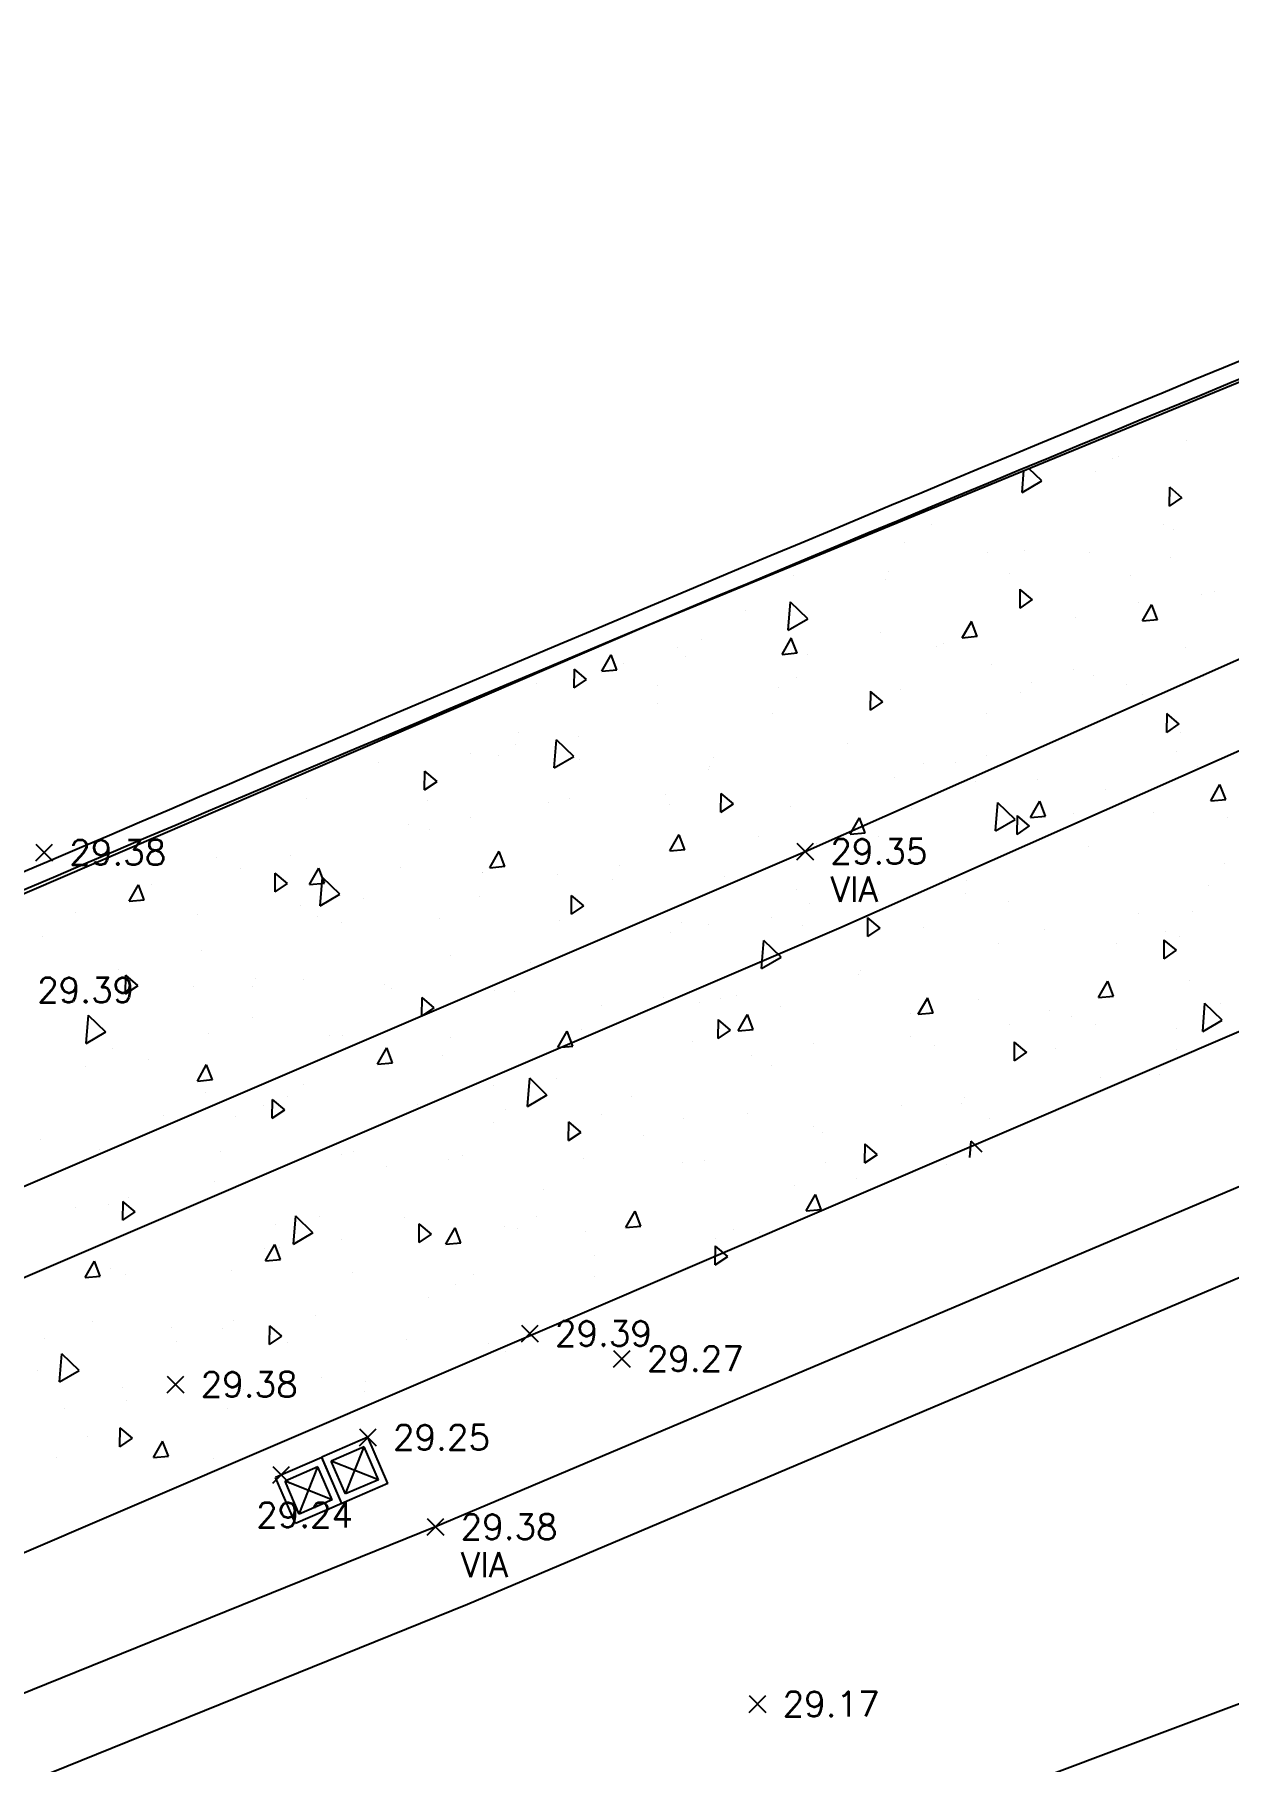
# Model space of a CAD drawing. Extents: x 472821 to 473123, y 4383028 to 4383224.
# Drawn here: x 472973.41 to 472987.65, y 4383174.22 to 4383194.82 of the extents above; entities that cross this region are included whole.
import ezdxf

# ---------------------------------------------------------------- set-up
doc = ezdxf.new("R2010")
doc.units = 0
doc.header["$MEASUREMENT"] = 0
doc.header["$PDMODE"] = 3
doc.header["$PDSIZE"] = 0.1
doc.layers.get('0').update_dxf_attribs({"linetype": 'CONTINUOUS'})
for name, color, linetype in [('CODIGOS-VIA', 4, 'CONTINUOUS'), ('muros', 5, 'CONTINUOUS'), ('PUNTOS-TEXTO', 7, 'CONTINUOUS'), ('RAILES-2', 4, 'CONTINUOUS'), ('SOLERACEMENTO', 253, 'CONTINUOUS'), ('Z', 1, 'CONTINUOUS'), ('Z-VIA', 6, 'CONTINUOUS')]:
    doc.layers.add(name, color=color, linetype=linetype)
doc.styles.get("Standard").update_dxf_attribs({"font": 'simplex.shx'})

# ---------------------------------------------------------------- blocks, each defined once
blk = doc.blocks.new('arq60x60')
for p, q in [((-0.3, -0.3), (-0.3, 0.3)), ((0.3, 0.3), (-0.3, 0.3)), ((-0.214, -0.214), (-0.214, 0.214)), ((0.214, 0.214), (-0.214, 0.214)), ((0.214, -0.214), (-0.214, 0.214)), ((-0.214, -0.214), (0.214, 0.214)), ((0.214, -0.214), (0.214, 0.214)), ((0.3, -0.3), (0.3, 0.3)), ((0.3, -0.3), (-0.3, -0.3)), ((0.214, -0.214), (-0.214, -0.214))]:
    blk.add_line(p, q)

msp = doc.modelspace()

# ---------------------------------------------------------------- linework, layer by layer
at = {"layer": 'muros'}
for radius in [1109.342, 1109.142]:
    msp.add_arc((473410.124, 4382165.124, 29.997), radius, 111.945674, 114.521694, dxfattribs=at)
at = {"layer": 'PUNTOS-TEXTO'}
for p in [(472973.521, 4383185.066), (472982.603, 4383185.078), (472979.317, 4383179.327), (472980.413, 4383179.026), (472975.089, 4383178.72), (472977.384, 4383178.088), (472976.349, 4383177.64), (472978.191, 4383177.02), (472982.033, 4383174.907)]:
    msp.add_point(p, dxfattribs=at)
at = {"layer": 'RAILES-2'}
for points in [[(473090.64, 4383219.858), (473066.285, 4383211.548), (473053.227, 4383207.019), (473040.079, 4383202.477), (473026.14, 4383197.432), (473014.131, 4383192.416), (473012.199, 4383191.613), (472992.455, 4383183.028), (472989.706, 4383181.893), (472978.191, 4383177.02), (472966.24, 4383172.189), (472949.545, 4383166.148, -0.018996), (472938.047, 4383162.475, -2.668454)], [(473090.963, 4383218.912), (473066.61, 4383210.602), (473053.554, 4383206.074), (473040.412, 4383201.534), (473026.503, 4383196.5), (473014.516, 4383191.493), (473012.59, 4383190.693), (472992.845, 4383182.107), (472990.092, 4383180.97), (472978.573, 4383176.096), (472966.598, 4383171.255), (472949.885, 4383165.208, -0.018996), (472938.315, 4383161.512, -0.018996)], [(473093.265, 4383211.308), (473055.982, 4383199.223), (473027.455, 4383189.671), (473018.125, 4383185.974), (473011.927, 4383183.623), (472989.268, 4383175.466), (472973.698, 4383169.624, -0.047758), (472964.248, 4383167.075, -0.565373)], [(473094.452, 4383207.016), (473057.551, 4383194.907), (473054.502, 4383193.953), (473032.646, 4383186.853), (473028.807, 4383185.616), (473019.786, 4383182.674), (473003.642, 4383177.381, -0.009955), (472973.657, 4383168.207, -17.439234)], [(473094.764, 4383206.066), (473057.856, 4383193.955), (473054.806, 4383193), (473032.954, 4383185.902), (473029.115, 4383184.665), (473020.097, 4383181.724), (473003.954, 4383176.431, -0.009955), (472973.93, 4383167.245, -0.009955)]]:
    msp.add_lwpolyline(points, format="xyb", dxfattribs=at)
at = {"layer": 'RAILES-2', "elevation": 30.27}
for points in [[(472876.551, 4383133.662), (472909.717, 4383152.148), (472927.424, 4383161.802, -0.022643), (472942.2, 4383168.044), (472951.13, 4383171.635), (472960.214, 4383175.476), (472963.415, 4383176.857), (472982.603, 4383185.078), (473012.064, 4383198.144), (473023.716, 4383202.794), (473029.204, 4383204.613), (473043.078, 4383209.143), (473051.792, 4383212.043)], [(472877.038, 4383132.788), (472910.2, 4383151.272), (472927.879, 4383160.911, -0.022624), (472942.56, 4383167.111), (472951.511, 4383170.711), (472960.607, 4383174.556), (472963.81, 4383175.938), (472983.003, 4383184.161), (473012.452, 4383197.222), (473024.059, 4383201.854), (473029.517, 4383203.663), (473043.391, 4383208.193), (473052.108, 4383211.094)]]:
    msp.add_lwpolyline(points, format="xyb", dxfattribs=at)
at = {"layer": 'SOLERACEMENTO'}
for p, q in [((472995.607, 4383193.895, 29.997), (472980.737, 4383187.778, 29.997)), ((472987.157, 4383189.984, -20.163), (472987.157, 4383189.984, -20.163)), ((472986.275, 4383189.77, -20.163), (472986.275, 4383189.77, -20.163)), ((472986.345, 4383189.786, -20.163), (472986.345, 4383189.786, -20.163)), ((472985.193, 4383189.361, -20.163), (472985.213, 4383189.62, -20.163)), ((472985.193, 4383189.361, -20.163), (472985.425, 4383189.498, -20.163)), ((472985.425, 4383189.497, -20.163), (472985.273, 4383189.644, -20.163)), ((472986.063, 4383189.609, -20.163), (472986.063, 4383189.609, -20.163)), ((472986.95, 4383189.197, -20.163), (472986.953, 4383189.422, -20.163)), ((472986.95, 4383189.197, -20.163), (472987.099, 4383189.298, -20.163)), ((472987.098, 4383189.297, -20.163), (472986.952, 4383189.421, -20.163)), ((472984.114, 4383188.974, -20.163), (472984.114, 4383188.974, -20.163)), ((472986.879, 4383188.974, -20.163), (472986.879, 4383188.974, -20.163)), ((472987.003, 4383188.923, -20.163), (472987.003, 4383188.923, -20.163)), ((472983.791, 4383188.766, -20.163), (472983.791, 4383188.766, -20.163)), ((472984.78, 4383188.647, -20.163), (472984.78, 4383188.647, -20.163)), ((472985.224, 4383188.662, -20.163), (472985.224, 4383188.662, -20.163)), ((472985.993, 4383188.643, -20.163), (472985.993, 4383188.643, -20.163)), ((472986.966, 4383188.589, -20.163), (472986.966, 4383188.589, -20.163)), ((472982.457, 4383188.37, -20.163), (472982.457, 4383188.37, -20.163)), ((472983.561, 4383188.319, -20.163), (472983.561, 4383188.319, -20.163)), ((472983.595, 4383188.421, -20.163), (472983.595, 4383188.421, -20.163)), ((472985.037, 4383188.393, -20.163), (472985.037, 4383188.393, -20.163)), ((472986.484, 4383188.371, -20.163), (472986.484, 4383188.371, -20.163)), ((472982.401, 4383187.717, -20.163), (472982.427, 4383188.054, -20.163)), ((472982.633, 4383187.853, -20.163), (472982.427, 4383188.053, -20.163)), ((472985.166, 4383187.98, -20.163), (472985.168, 4383188.205, -20.163)), ((472985.166, 4383187.98, -20.163), (472985.314, 4383188.081, -20.163)), ((472985.314, 4383188.08, -20.163), (472985.168, 4383188.204, -20.163)), ((472986.581, 4383188.053, -20.163), (472986.581, 4383188.053, -20.163)), ((472986.628, 4383187.827, -20.163), (472986.739, 4383188.022, -20.163)), ((472986.807, 4383187.842, -20.163), (472986.739, 4383188.021, -20.163)), ((472987.326, 4383188.141, -20.163), (472987.326, 4383188.141, -20.163)), ((472987.483, 4383188.178, -20.163), (472987.483, 4383188.178, -20.163)), ((472981.894, 4383187.954, -20.163), (472981.894, 4383187.954, -20.163)), ((472982.401, 4383187.717, -20.163), (472982.633, 4383187.854, -20.163)), ((472984.477, 4383187.627, -20.163), (472984.589, 4383187.823, -20.163)), ((472984.656, 4383187.643, -20.163), (472984.588, 4383187.822, -20.163)), ((472985.828, 4383187.866, -20.163), (472985.828, 4383187.866, -20.163)), ((472986.628, 4383187.827, -20.163), (472986.807, 4383187.844, -20.163)), ((472980.737, 4383187.778, 29.997), (472963.804, 4383180.502, 29.997)), ((472981.364, 4383187.609, -20.163), (472981.364, 4383187.609, -20.163)), ((472982.326, 4383187.428, -20.163), (472982.438, 4383187.624, -20.163)), ((472982.505, 4383187.444, -20.163), (472982.437, 4383187.622, -20.163)), ((472983.498, 4383187.685, -20.163), (472983.498, 4383187.685, -20.163)), ((472984.477, 4383187.627, -20.163), (472984.656, 4383187.644, -20.163)), ((472952.555, 4383167.832, 29.997), (472998.65, 4383187.59)), ((472980.176, 4383187.229, -20.163), (472980.287, 4383187.424, -20.163)), ((472980.354, 4383187.244, -20.163), (472980.287, 4383187.423, -20.163)), ((472981.076, 4383187.513, -20.163), (472981.076, 4383187.513, -20.163)), ((472981.175, 4383187.408, -20.163), (472981.175, 4383187.408, -20.163)), ((472982.326, 4383187.428, -20.163), (472982.506, 4383187.445, -20.163)), ((472982.628, 4383187.426, -20.163), (472982.628, 4383187.426, -20.163)), ((472984.165, 4383187.523, -20.163), (472984.165, 4383187.523, -20.163)), ((472984.253, 4383187.558, -20.163), (472984.253, 4383187.558, -20.163)), ((472987.141, 4383187.508, -20.163), (472987.141, 4383187.508, -20.163)), ((472979.845, 4383187.028, -20.163), (472979.848, 4383187.253, -20.163)), ((472979.994, 4383187.128, -20.163), (472979.848, 4383187.252, -20.163)), ((472980.176, 4383187.229, -20.163), (472980.355, 4383187.245, -20.163)), ((472980.43, 4383187.319, -20.163), (472980.43, 4383187.319, -20.163)), ((472984.829, 4383187.303, -20.163), (472984.829, 4383187.303, -20.163)), ((472985.803, 4383187.248, -20.163), (472985.803, 4383187.248, -20.163)), ((472979.399, 4383187.079, -20.163), (472979.399, 4383187.079, -20.163)), ((472979.845, 4383187.028, -20.163), (472979.994, 4383187.13, -20.163)), ((472980.845, 4383187.056, -20.163), (472980.845, 4383187.056, -20.163)), ((472982.287, 4383187.028, -20.163), (472982.287, 4383187.028, -20.163)), ((472982.498, 4383187.158, -20.163), (472982.498, 4383187.158, -20.163)), ((472983.381, 4383186.763, -20.163), (472983.384, 4383186.988, -20.163)), ((472983.529, 4383186.863, -20.163), (472983.383, 4383186.986, -20.163)), ((472983.734, 4383187.006, -20.163), (472983.734, 4383187.006, -20.163)), ((472985.299, 4383187.091, -20.163), (472985.299, 4383187.091, -20.163)), ((472986.044, 4383187.179, -20.163), (472986.044, 4383187.179, -20.163)), ((472986.432, 4383187.07, -20.163), (472986.432, 4383187.07, -20.163)), ((472987.354, 4383187.161, -20.163), (472987.354, 4383187.161, -20.163)), ((472980.843, 4383186.845, -20.163), (472980.843, 4383186.845, -20.163)), ((472983.381, 4383186.763, -20.163), (472983.53, 4383186.864, -20.163)), ((472985.176, 4383186.978, -20.163), (472985.176, 4383186.978, -20.163)), ((472986.623, 4383186.955, -20.163), (472986.623, 4383186.955, -20.163)), ((472982.216, 4383186.723, -20.163), (472982.216, 4383186.723, -20.163)), ((472984.77, 4383186.727, -20.163), (472984.77, 4383186.727, -20.163)), ((472986.917, 4383186.497, -20.163), (472986.92, 4383186.722, -20.163)), ((472986.917, 4383186.497, -20.163), (472987.066, 4383186.598, -20.163)), ((472987.065, 4383186.597, -20.163), (472986.919, 4383186.721, -20.163)), ((472979.18, 4383186.502, -20.163), (472979.18, 4383186.502, -20.163)), ((472979.608, 4383186.074, -20.163), (472979.635, 4383186.41, -20.163)), ((472979.84, 4383186.21, -20.163), (472979.634, 4383186.409, -20.163)), ((472979.892, 4383186.446, -20.163), (472979.892, 4383186.446, -20.163)), ((472987.085, 4383186.494, -20.163), (472987.085, 4383186.494, -20.163)), ((472978.614, 4383186.244, -20.163), (472978.614, 4383186.244, -20.163)), ((472978.939, 4383186.227, -20.163), (472978.939, 4383186.227, -20.163)), ((472979.148, 4383186.357, -20.163), (472979.148, 4383186.357, -20.163)), ((472979.608, 4383186.074, -20.163), (472979.841, 4383186.211, -20.163)), ((472979.912, 4383186.172, -20.163), (472979.912, 4383186.172, -20.163)), ((472981.503, 4383186.193, -20.163), (472981.503, 4383186.193, -20.163)), ((472983.102, 4383186.362, -20.163), (472983.102, 4383186.362, -20.163)), ((472984.762, 4383186.218, -20.163), (472984.762, 4383186.218, -20.163)), ((472987.037, 4383186.274, -20.163), (472987.037, 4383186.274, -20.163)), ((472977.512, 4383186.137, -20.163), (472977.512, 4383186.137, -20.163)), ((472978.061, 4383185.811, -20.163), (472978.064, 4383186.036, -20.163)), ((472978.209, 4383185.911, -20.163), (472978.063, 4383186.035, -20.163)), ((472981.447, 4383186.049, -20.163), (472981.447, 4383186.049, -20.163)), ((472981.464, 4383186.086, -20.163), (472981.464, 4383186.086, -20.163)), ((472983.665, 4383185.962, -20.163), (472983.665, 4383185.962, -20.163)), ((472984.017, 4383186.129, -20.163), (472984.017, 4383186.129, -20.163)), ((472984.391, 4383186.143, -20.163), (472984.391, 4383186.143, -20.163)), ((472987.28, 4383186.092, -20.163), (472987.28, 4383186.092, -20.163)), ((472978.061, 4383185.811, -20.163), (472978.21, 4383185.912, -20.163)), ((472980.934, 4383185.761, -20.163), (472980.934, 4383185.761, -20.163)), ((472981.597, 4383185.545, -20.163), (472981.599, 4383185.77, -20.163)), ((472981.745, 4383185.646, -20.163), (472981.599, 4383185.769, -20.163)), ((472984.639, 4383185.908, -20.163), (472984.639, 4383185.908, -20.163)), ((472985.374, 4383185.931, -20.163), (472985.374, 4383185.931, -20.163)), ((472986.191, 4383185.821, -20.163), (472986.191, 4383185.821, -20.163)), ((472987.441, 4383185.681, -20.163), (472987.552, 4383185.877, -20.163)), ((472987.62, 4383185.697, -20.163), (472987.552, 4383185.875, -20.163)), ((472976.649, 4383185.714, -20.163), (472976.649, 4383185.714, -20.163)), ((472978.095, 4383185.691, -20.163), (472978.095, 4383185.691, -20.163)), ((472979.537, 4383185.663, -20.163), (472979.537, 4383185.663, -20.163)), ((472979.784, 4383185.706, -20.163), (472979.784, 4383185.706, -20.163)), ((472980.984, 4383185.641, -20.163), (472980.984, 4383185.641, -20.163)), ((472981.597, 4383185.545, -20.163), (472981.745, 4383185.647, -20.163)), ((472982.426, 4383185.613, -20.163), (472982.426, 4383185.613, -20.163)), ((472983.706, 4383185.566, -20.163), (472983.706, 4383185.566, -20.163)), ((472983.873, 4383185.59, -20.163), (472983.873, 4383185.59, -20.163)), ((472984.874, 4383185.323, -20.163), (472984.9, 4383185.66, -20.163)), ((472985.106, 4383185.459, -20.163), (472984.9, 4383185.659, -20.163)), ((472985.29, 4383185.482, -20.163), (472985.401, 4383185.677, -20.163)), ((472985.314, 4383185.562, -20.163), (472985.314, 4383185.562, -20.163)), ((472985.469, 4383185.497, -20.163), (472985.401, 4383185.676, -20.163)), ((472986.761, 4383185.54, -20.163), (472986.761, 4383185.54, -20.163)), ((472987.441, 4383185.681, -20.163), (472987.62, 4383185.698, -20.163)), ((472977.865, 4383185.396, -20.163), (472977.865, 4383185.396, -20.163)), ((472978.117, 4383185.341, -20.163), (472978.117, 4383185.341, -20.163)), ((472978.61, 4383185.484, -20.163), (472978.61, 4383185.484, -20.163)), ((472983.139, 4383185.282, -20.163), (472983.251, 4383185.478, -20.163)), ((472983.318, 4383185.298, -20.163), (472983.25, 4383185.477, -20.163)), ((472984.874, 4383185.323, -20.163), (472985.106, 4383185.46, -20.163)), ((472985.132, 4383185.28, -20.163), (472985.135, 4383185.505, -20.163)), ((472985.132, 4383185.28, -20.163), (472985.281, 4383185.381, -20.163)), ((472985.281, 4383185.38, -20.163), (472985.135, 4383185.504, -20.163)), ((472985.29, 4383185.482, -20.163), (472985.469, 4383185.498, -20.163)), ((472985.803, 4383185.533, -20.163), (472985.803, 4383185.533, -20.163)), ((472987.641, 4383185.478, -20.163), (472987.641, 4383185.478, -20.163)), ((472980.988, 4383185.083, -20.163), (472981.1, 4383185.278, -20.163)), ((472981.167, 4383185.098, -20.163), (472981.1, 4383185.277, -20.163)), ((472982.051, 4383185.253, -20.163), (472982.051, 4383185.253, -20.163)), ((472982.735, 4383185.167, -20.163), (472982.735, 4383185.167, -20.163)), ((472983.139, 4383185.282, -20.163), (472983.318, 4383185.299, -20.163)), ((472983.479, 4383185.256, -20.163), (472983.479, 4383185.256, -20.163)), ((472985.978, 4383185.135, -20.163), (472985.978, 4383185.135, -20.163)), ((472974.782, 4383185.028, -20.163), (472974.782, 4383185.028, -20.163)), ((472975.574, 4383185.01, -20.163), (472975.574, 4383185.01, -20.163)), ((472976.461, 4383185.029, -20.163), (472976.461, 4383185.029, -20.163)), ((472978.838, 4383184.883, -20.163), (472978.949, 4383185.079, -20.163)), ((472979.017, 4383184.899, -20.163), (472978.949, 4383185.078, -20.163)), ((472980.988, 4383185.083, -20.163), (472981.168, 4383185.099, -20.163)), ((472987.604, 4383184.938, -20.163), (472987.604, 4383184.938, -20.163)), ((472975.864, 4383184.879, -20.163), (472975.864, 4383184.879, -20.163)), ((472976.276, 4383184.594, -20.163), (472976.279, 4383184.819, -20.163)), ((472976.425, 4383184.694, -20.163), (472976.279, 4383184.818, -20.163)), ((472976.687, 4383184.684, -20.163), (472976.798, 4383184.879, -20.163)), ((472976.866, 4383184.7, -20.163), (472976.798, 4383184.878, -20.163)), ((472976.816, 4383184.43, -20.163), (472976.843, 4383184.767, -20.163)), ((472977.048, 4383184.566, -20.163), (472976.842, 4383184.766, -20.163)), ((472977.775, 4383184.886, -20.163), (472977.775, 4383184.886, -20.163)), ((472978.749, 4383184.832, -20.163), (472978.749, 4383184.832, -20.163)), ((472978.753, 4383184.828, -20.163), (472978.753, 4383184.828, -20.163)), ((472978.838, 4383184.883, -20.163), (472979.017, 4383184.9, -20.163)), ((472979.652, 4383184.799, -20.163), (472979.652, 4383184.799, -20.163)), ((472980.3, 4383184.745, -20.163), (472980.3, 4383184.745, -20.163)), ((472980.389, 4383184.91, -20.163), (472980.389, 4383184.91, -20.163)), ((472981.641, 4383184.778, -20.163), (472981.641, 4383184.778, -20.163)), ((472984.311, 4383184.77, -20.163), (472984.311, 4383184.77, -20.163)), ((472984.53, 4383184.727, -20.163), (472984.53, 4383184.727, -20.163)), ((472974.536, 4383184.485, -20.163), (472974.648, 4383184.68, -20.163)), ((472974.715, 4383184.5, -20.163), (472974.647, 4383184.679, -20.163)), ((472974.799, 4383184.686, -20.163), (472974.799, 4383184.686, -20.163)), ((472976.276, 4383184.594, -20.163), (472976.425, 4383184.695, -20.163)), ((472976.687, 4383184.684, -20.163), (472976.866, 4383184.701, -20.163)), ((472976.816, 4383184.43, -20.163), (472977.049, 4383184.567, -20.163)), ((472977.328, 4383184.522, -20.163), (472977.328, 4383184.522, -20.163)), ((472978.721, 4383184.545, -20.163), (472978.721, 4383184.545, -20.163)), ((472979.812, 4383184.328, -20.163), (472979.815, 4383184.553, -20.163)), ((472979.961, 4383184.429, -20.163), (472979.815, 4383184.552, -20.163)), ((472982.502, 4383184.622, -20.163), (472982.502, 4383184.622, -20.163)), ((472983.475, 4383184.567, -20.163), (472983.475, 4383184.567, -20.163)), ((472984.521, 4383184.571, -20.163), (472984.521, 4383184.571, -20.163)), ((472987.419, 4383184.677, -20.163), (472987.419, 4383184.677, -20.163)), ((472973.899, 4383184.349, -20.163), (472973.899, 4383184.349, -20.163)), ((472974.536, 4383184.485, -20.163), (472974.715, 4383184.501, -20.163)), ((472975.345, 4383184.326, -20.163), (472975.345, 4383184.326, -20.163)), ((472976.583, 4383184.434, -20.163), (472976.583, 4383184.434, -20.163)), ((472979.812, 4383184.328, -20.163), (472979.961, 4383184.43, -20.163)), ((472982.655, 4383184.457, -20.163), (472982.655, 4383184.457, -20.163)), ((472985.027, 4383184.481, -20.163), (472985.027, 4383184.481, -20.163)), ((472986.583, 4383184.339, -20.163), (472986.583, 4383184.339, -20.163)), ((472987.228, 4383184.357, -20.163), (472987.228, 4383184.357, -20.163)), ((472976.787, 4383184.298, -20.163), (472976.787, 4383184.298, -20.163)), ((472977.066, 4383184.233, -20.163), (472977.066, 4383184.233, -20.163)), ((472978.234, 4383184.276, -20.163), (472978.234, 4383184.276, -20.163)), ((472979.676, 4383184.248, -20.163), (472979.676, 4383184.248, -20.163)), ((472980.993, 4383184.114, -20.163), (472980.993, 4383184.114, -20.163)), ((472981.123, 4383184.225, -20.163), (472981.123, 4383184.225, -20.163)), ((472981.453, 4383184.205, -20.163), (472981.453, 4383184.205, -20.163)), ((472982.197, 4383184.294, -20.163), (472982.197, 4383184.294, -20.163)), ((472982.565, 4383184.197, -20.163), (472982.565, 4383184.197, -20.163)), ((472983.348, 4383184.063, -20.163), (472983.351, 4383184.288, -20.163)), ((472983.348, 4383184.063, -20.163), (472983.497, 4383184.164, -20.163)), ((472983.496, 4383184.163, -20.163), (472983.35, 4383184.287, -20.163)), ((472984.011, 4383184.175, -20.163), (472984.011, 4383184.175, -20.163)), ((472985.453, 4383184.147, -20.163), (472985.453, 4383184.147, -20.163)), ((472986.9, 4383184.124, -20.163), (472986.9, 4383184.124, -20.163)), ((472973.5, 4383184.066, -20.163), (472973.5, 4383184.066, -20.163)), ((472982.081, 4383183.68, -20.163), (472982.108, 4383184.016, -20.163)), ((472982.314, 4383183.816, -20.163), (472982.107, 4383184.015, -20.163)), ((472984.915, 4383183.974, -20.163), (472984.915, 4383183.974, -20.163)), ((472986.322, 4383183.976, -20.163), (472986.322, 4383183.976, -20.163)), ((472986.884, 4383183.797, -20.163), (472986.886, 4383184.022, -20.163)), ((472986.884, 4383183.797, -20.163), (472987.032, 4383183.899, -20.163)), ((472987.032, 4383183.898, -20.163), (472986.886, 4383184.021, -20.163)), ((472987.067, 4383184.065, -20.163), (472987.067, 4383184.065, -20.163)), ((472975.403, 4383183.89, -20.163), (472975.403, 4383183.89, -20.163)), ((472978.369, 4383183.837, -20.163), (472978.369, 4383183.837, -20.163)), ((472979.325, 4383183.749, -20.163), (472979.325, 4383183.749, -20.163)), ((472982.081, 4383183.68, -20.163), (472982.314, 4383183.817, -20.163)), ((472973.736, 4383183.525, -20.163), (472973.736, 4383183.525, -20.163)), ((472974.41, 4383183.669, -20.163), (472974.41, 4383183.669, -20.163)), ((472974.492, 4383183.377, -20.163), (472974.495, 4383183.602, -20.163)), ((472974.64, 4383183.477, -20.163), (472974.494, 4383183.601, -20.163)), ((472976.046, 4383183.561, -20.163), (472976.046, 4383183.561, -20.163)), ((472976.611, 4383183.546, -20.163), (472976.611, 4383183.546, -20.163)), ((472977.585, 4383183.491, -20.163), (472977.585, 4383183.491, -20.163)), ((472983.239, 4383183.609, -20.163), (472983.239, 4383183.609, -20.163)), ((472983.26, 4383183.661, -20.163), (472983.26, 4383183.661, -20.163)), ((472986.103, 4383183.336, -20.163), (472986.214, 4383183.531, -20.163)), ((472986.282, 4383183.351, -20.163), (472986.214, 4383183.53, -20.163)), ((472987.187, 4383183.543, -20.163), (472987.187, 4383183.543, -20.163)), ((472974.492, 4383183.377, -20.163), (472974.641, 4383183.478, -20.163)), ((472975.301, 4383183.472, -20.163), (472975.301, 4383183.472, -20.163)), ((472976.003, 4383183.463, -20.163), (472976.003, 4383183.463, -20.163)), ((472977.67, 4383183.437, -20.163), (472977.67, 4383183.437, -20.163)), ((472978.028, 4383183.111, -20.163), (472978.031, 4383183.336, -20.163)), ((472978.176, 4383183.212, -20.163), (472978.03, 4383183.335, -20.163)), ((472978.891, 4383183.413, -20.163), (472978.891, 4383183.413, -20.163)), ((472979.136, 4383183.405, -20.163), (472979.136, 4383183.405, -20.163)), ((472980.915, 4383183.332, -20.163), (472980.915, 4383183.332, -20.163)), ((472981.338, 4383183.281, -20.163), (472981.338, 4383183.281, -20.163)), ((472981.597, 4383183.318, -20.163), (472981.597, 4383183.318, -20.163)), ((472981.78, 4383183.362, -20.163), (472981.78, 4383183.362, -20.163)), ((472983.952, 4383183.136, -20.163), (472984.064, 4383183.332, -20.163)), ((472984.131, 4383183.152, -20.163), (472984.063, 4383183.331, -20.163)), ((472984.669, 4383183.312, -20.163), (472984.669, 4383183.312, -20.163)), ((472986.103, 4383183.336, -20.163), (472986.282, 4383183.352, -20.163)), ((472974.024, 4383182.787, -20.163), (472974.05, 4383183.123, -20.163)), ((472974.256, 4383182.923, -20.163), (472974.05, 4383183.122, -20.163)), ((472976.007, 4383183.094, -20.163), (472976.007, 4383183.094, -20.163)), ((472978.028, 4383183.111, -20.163), (472978.176, 4383183.213, -20.163)), ((472980.17, 4383183.243, -20.163), (472980.17, 4383183.243, -20.163)), ((472981.564, 4383182.846, -20.163), (472981.566, 4383183.071, -20.163)), ((472981.712, 4383182.946, -20.163), (472981.566, 4383183.07, -20.163)), ((472981.801, 4383182.937, -20.163), (472981.913, 4383183.132, -20.163)), ((472981.98, 4383182.953, -20.163), (472981.912, 4383183.131, -20.163)), ((472982.311, 4383183.227, -20.163), (472982.311, 4383183.227, -20.163)), ((472983.863, 4383183.14, -20.163), (472983.863, 4383183.14, -20.163)), ((472983.952, 4383183.136, -20.163), (472984.131, 4383183.153, -20.163)), ((472985.519, 4383183.178, -20.163), (472985.519, 4383183.178, -20.163)), ((472985.784, 4383183.103, -20.163), (472985.784, 4383183.103, -20.163)), ((472987.347, 4383182.929, -20.163), (472987.373, 4383183.266, -20.163)), ((472987.579, 4383183.065, -20.163), (472987.373, 4383183.265, -20.163)), ((472987.557, 4383183.261, -20.163), (472987.557, 4383183.261, -20.163)), ((472974.024, 4383182.787, -20.163), (472974.257, 4383182.924, -20.163)), ((472974.037, 4383182.933, -20.163), (472974.037, 4383182.933, -20.163)), ((472975.484, 4383182.911, -20.163), (472975.484, 4383182.911, -20.163)), ((472976.926, 4383182.883, -20.163), (472976.926, 4383182.883, -20.163)), ((472977.087, 4383182.876, -20.163), (472977.087, 4383182.876, -20.163)), ((472979.651, 4383182.738, -20.163), (472979.762, 4383182.933, -20.163)), ((472979.829, 4383182.753, -20.163), (472979.762, 4383182.932, -20.163)), ((472979.929, 4383182.953, -20.163), (472979.929, 4383182.953, -20.163)), ((472981.564, 4383182.846, -20.163), (472981.712, 4383182.947, -20.163)), ((472981.801, 4383182.937, -20.163), (472981.981, 4383182.954, -20.163)), ((472983.864, 4383182.865, -20.163), (472983.864, 4383182.865, -20.163)), ((472985.04, 4383183.014, -20.163), (472985.04, 4383183.014, -20.163)), ((472986.065, 4383183.017, -20.163), (472986.065, 4383183.017, -20.163)), ((472987.038, 4383182.962, -20.163), (472987.038, 4383182.962, -20.163)), ((472987.347, 4383182.929, -20.163), (472987.579, 4383183.066, -20.163)), ((472974.34, 4383182.729, -20.163), (472974.34, 4383182.729, -20.163)), ((472977.5, 4383182.538, -20.163), (472977.611, 4383182.734, -20.163)), ((472977.679, 4383182.554, -20.163), (472977.611, 4383182.733, -20.163)), ((472978.373, 4383182.86, -20.163), (472978.373, 4383182.86, -20.163)), ((472979.651, 4383182.738, -20.163), (472979.83, 4383182.754, -20.163)), ((472979.815, 4383182.832, -20.163), (472979.815, 4383182.832, -20.163)), ((472981.261, 4383182.81, -20.163), (472981.261, 4383182.81, -20.163)), ((472982.703, 4383182.782, -20.163), (472982.703, 4383182.782, -20.163)), ((472984.15, 4383182.759, -20.163), (472984.15, 4383182.759, -20.163)), ((472985.099, 4383182.58, -20.163), (472985.102, 4383182.805, -20.163)), ((472985.099, 4383182.58, -20.163), (472985.248, 4383182.682, -20.163)), ((472985.248, 4383182.68, -20.163), (472985.102, 4383182.804, -20.163)), ((472985.592, 4383182.731, -20.163), (472985.592, 4383182.731, -20.163)), ((472987.039, 4383182.709, -20.163), (472987.039, 4383182.709, -20.163)), ((472974.019, 4383182.51, -20.163), (472974.019, 4383182.51, -20.163)), ((472974.764, 4383182.599, -20.163), (472974.764, 4383182.599, -20.163)), ((472975.349, 4383182.339, -20.163), (472975.46, 4383182.534, -20.163)), ((472975.528, 4383182.354, -20.163), (472975.46, 4383182.533, -20.163)), ((472977.5, 4383182.538, -20.163), (472977.679, 4383182.555, -20.163)), ((472978.274, 4383182.641, -20.163), (472978.274, 4383182.641, -20.163)), ((472981.956, 4383182.647, -20.163), (472981.956, 4383182.647, -20.163)), ((472982.201, 4383182.522, -20.163), (472982.201, 4383182.522, -20.163)), ((472975.349, 4383182.339, -20.163), (472975.528, 4383182.355, -20.163)), ((472976.612, 4383182.298, -20.163), (472976.612, 4383182.298, -20.163)), ((472978.888, 4383182.281, -20.163), (472978.888, 4383182.281, -20.163)), ((472979.289, 4383182.036, -20.163), (472979.316, 4383182.373, -20.163)), ((472979.521, 4383182.172, -20.163), (472979.315, 4383182.372, -20.163)), ((472979.633, 4383182.37, -20.163), (472979.633, 4383182.37, -20.163)), ((472986.123, 4383182.382, -20.163), (472986.123, 4383182.382, -20.163)), ((472986.826, 4383182.418, -20.163), (472986.826, 4383182.418, -20.163)), ((472975.448, 4383182.205, -20.163), (472975.448, 4383182.205, -20.163)), ((472976.141, 4383182.048, -20.163), (472976.141, 4383182.048, -20.163)), ((472976.243, 4383181.894, -20.163), (472976.246, 4383182.119, -20.163)), ((472976.392, 4383181.994, -20.163), (472976.246, 4383182.118, -20.163)), ((472976.421, 4383182.151, -20.163), (472976.421, 4383182.151, -20.163)), ((472977.973, 4383182.064, -20.163), (472977.973, 4383182.064, -20.163)), ((472979.289, 4383182.036, -20.163), (472979.522, 4383182.173, -20.163)), ((472980.534, 4383182.157, -20.163), (472980.534, 4383182.157, -20.163)), ((472983.757, 4383182.052, -20.163), (472983.757, 4383182.052, -20.163)), ((472984.468, 4383182.069, -20.163), (472984.468, 4383182.069, -20.163)), ((472984.502, 4383182.141, -20.163), (472984.502, 4383182.141, -20.163)), ((472974.944, 4383181.933, -20.163), (472974.944, 4383181.933, -20.163)), ((472975.805, 4383181.914, -20.163), (472975.805, 4383181.914, -20.163)), ((472976.243, 4383181.894, -20.163), (472976.392, 4383181.995, -20.163)), ((472978.878, 4383181.845, -20.163), (472978.878, 4383181.845, -20.163)), ((472979.03, 4383181.997, -20.163), (472979.03, 4383181.997, -20.163)), ((472979.779, 4383181.629, -20.163), (472979.782, 4383181.853, -20.163)), ((472979.927, 4383181.729, -20.163), (472979.781, 4383181.852, -20.163)), ((472980.174, 4383181.941, -20.163), (472980.174, 4383181.941, -20.163)), ((472981.148, 4383181.886, -20.163), (472981.148, 4383181.886, -20.163)), ((472981.919, 4383181.947, -20.163), (472981.919, 4383181.947, -20.163)), ((472984.807, 4383181.896, -20.163), (472984.807, 4383181.896, -20.163)), ((472973.481, 4383181.637, -20.163), (472973.481, 4383181.637, -20.163)), ((472979.779, 4383181.629, -20.163), (472979.928, 4383181.73, -20.163)), ((472980.674, 4383181.685, -20.163), (472980.674, 4383181.685, -20.163)), ((472982.699, 4383181.8, -20.163), (472982.699, 4383181.8, -20.163)), ((472982.806, 4383181.726, -20.163), (472982.806, 4383181.726, -20.163)), ((472984.901, 4383181.676, -20.163), (472984.901, 4383181.676, -20.163)), ((472974.176, 4383181.518, -20.163), (472974.176, 4383181.518, -20.163)), ((472975.623, 4383181.495, -20.163), (472975.623, 4383181.495, -20.163)), ((472977.065, 4383181.467, -20.163), (472977.065, 4383181.467, -20.163)), ((472977.216, 4383181.502, -20.163), (472977.216, 4383181.502, -20.163)), ((472978.511, 4383181.445, -20.163), (472978.511, 4383181.445, -20.163)), ((472983.315, 4383181.363, -20.163), (472983.318, 4383181.588, -20.163)), ((472983.315, 4383181.363, -20.163), (472983.464, 4383181.464, -20.163)), ((472983.463, 4383181.463, -20.163), (472983.317, 4383181.587, -20.163)), ((472984.566, 4383181.426, -20.163), (472984.581, 4383181.622, -20.163)), ((472984.716, 4383181.49, -20.163), (472984.581, 4383181.621, -20.163)), ((472977.606, 4383181.319, -20.163), (472977.606, 4383181.319, -20.163)), ((472978.351, 4383181.408, -20.163), (472978.351, 4383181.408, -20.163)), ((472979.953, 4383181.417, -20.163), (472979.953, 4383181.417, -20.163)), ((472981.138, 4383181.361, -20.163), (472981.138, 4383181.361, -20.163)), ((472981.4, 4383181.394, -20.163), (472981.4, 4383181.394, -20.163)), ((472982.842, 4383181.366, -20.163), (472982.842, 4383181.366, -20.163)), ((472984.289, 4383181.344, -20.163), (472984.289, 4383181.344, -20.163)), ((472975.548, 4383181.137, -20.163), (472975.548, 4383181.137, -20.163)), ((472979.483, 4383181.049, -20.163), (472979.483, 4383181.049, -20.163)), ((472982.475, 4383181.09, -20.163), (472982.475, 4383181.09, -20.163)), ((472983.22, 4383181.179, -20.163), (472983.22, 4383181.179, -20.163)), ((472973.893, 4383180.825, -20.163), (472973.893, 4383180.825, -20.163)), ((472974.284, 4383180.865, -20.163), (472974.284, 4383180.865, -20.163)), ((472974.459, 4383180.677, -20.163), (472974.462, 4383180.902, -20.163)), ((472974.607, 4383180.777, -20.163), (472974.461, 4383180.901, -20.163)), ((472974.523, 4383180.952, -20.163), (472974.523, 4383180.952, -20.163)), ((472975.257, 4383180.81, -20.163), (472975.257, 4383180.81, -20.163)), ((472982.614, 4383180.791, -20.163), (472982.726, 4383180.987, -20.163)), ((472982.614, 4383180.791, -20.163), (472982.793, 4383180.808, -20.163)), ((472982.793, 4383180.807, -20.163), (472982.725, 4383180.986, -20.163)), ((472974.459, 4383180.677, -20.163), (472974.608, 4383180.778, -20.163)), ((472976.28, 4383180.632, -20.163), (472976.28, 4383180.632, -20.163)), ((472976.497, 4383180.393, -20.163), (472976.524, 4383180.729, -20.163)), ((472976.729, 4383180.529, -20.163), (472976.523, 4383180.728, -20.163)), ((472976.809, 4383180.724, -20.163), (472976.809, 4383180.724, -20.163)), ((472977.82, 4383180.706, -20.163), (472977.82, 4383180.706, -20.163)), ((472977.995, 4383180.411, -20.163), (472977.997, 4383180.636, -20.163)), ((472978.143, 4383180.512, -20.163), (472977.997, 4383180.635, -20.163)), ((472979.011, 4383180.6, -20.163), (472979.011, 4383180.6, -20.163)), ((472979.392, 4383180.723, -20.163), (472979.392, 4383180.723, -20.163)), ((472980.463, 4383180.592, -20.163), (472980.575, 4383180.787, -20.163)), ((472980.463, 4383180.592, -20.163), (472980.643, 4383180.608, -20.163)), ((472980.642, 4383180.607, -20.163), (472980.575, 4383180.786, -20.163)), ((472976.497, 4383180.393, -20.163), (472976.73, 4383180.53, -20.163)), ((472977.069, 4383180.446, -20.163), (472977.069, 4383180.446, -20.163)), ((472977.995, 4383180.411, -20.163), (472978.143, 4383180.513, -20.163)), ((472978.313, 4383180.392, -20.163), (472978.424, 4383180.588, -20.163)), ((472978.313, 4383180.392, -20.163), (472978.492, 4383180.409, -20.163)), ((472978.492, 4383180.408, -20.163), (472978.424, 4383180.587, -20.163)), ((472979.169, 4383180.582, -20.163), (472979.169, 4383180.582, -20.163)), ((472979.984, 4383180.546, -20.163), (472979.984, 4383180.546, -20.163)), ((472981.536, 4383180.459, -20.163), (472981.536, 4383180.459, -20.163)), ((472981.742, 4383180.566, -20.163), (472981.742, 4383180.566, -20.163)), ((472982.057, 4383180.531, -20.163), (472982.057, 4383180.531, -20.163)), ((472974.011, 4383179.994, -20.163), (472974.123, 4383180.189, -20.163)), ((472974.19, 4383180.009, -20.163), (472974.122, 4383180.188, -20.163)), ((472976.153, 4383180.341, -20.163), (472976.153, 4383180.341, -20.163)), ((472976.162, 4383180.193, -20.163), (472976.273, 4383180.388, -20.163)), ((472976.162, 4383180.193, -20.163), (472976.341, 4383180.21, -20.163)), ((472976.341, 4383180.208, -20.163), (472976.273, 4383180.387, -20.163)), ((472976.324, 4383180.357, -20.163), (472976.324, 4383180.357, -20.163)), ((472980.087, 4383180.253, -20.163), (472980.087, 4383180.253, -20.163)), ((472981.53, 4383180.146, -20.163), (472981.533, 4383180.371, -20.163)), ((472981.53, 4383180.146, -20.163), (472981.679, 4383180.247, -20.163)), ((472981.679, 4383180.246, -20.163), (472981.533, 4383180.37, -20.163)), ((472974.011, 4383179.994, -20.163), (472974.19, 4383180.01, -20.163)), ((472974.315, 4383180.102, -20.163), (472974.315, 4383180.102, -20.163)), ((472974.497, 4383180.029, -20.163), (472974.497, 4383180.029, -20.163)), ((472975.761, 4383180.08, -20.163), (472975.761, 4383180.08, -20.163)), ((472977.203, 4383180.052, -20.163), (472977.203, 4383180.052, -20.163)), ((472978.65, 4383180.029, -20.163), (472978.65, 4383180.029, -20.163)), ((472980.092, 4383180.001, -20.163), (472980.092, 4383180.001, -20.163)), ((472981.193, 4383180.129, -20.163), (472981.193, 4383180.129, -20.163)), ((472978.425, 4383179.91, -20.163), (472978.425, 4383179.91, -20.163)), ((472978.11, 4383179.761, -20.163), (472978.11, 4383179.761, -20.163)), ((472974.094, 4383179.47, -20.163), (472974.094, 4383179.47, -20.163)), ((472975.042, 4383179.395, -20.163), (472975.042, 4383179.395, -20.163)), ((472975.645, 4383179.383, -20.163), (472975.645, 4383179.383, -20.163)), ((472975.786, 4383179.484, -20.163), (472975.786, 4383179.484, -20.163)), ((472976.21, 4383179.194, -20.163), (472976.213, 4383179.419, -20.163)), ((472976.359, 4383179.295, -20.163), (472976.213, 4383179.418, -20.163)), ((472976.757, 4383179.545, -20.163), (472976.757, 4383179.545, -20.163)), ((472973.53, 4383179.267, -20.163), (472973.53, 4383179.267, -20.163)), ((472975.102, 4383179.233, -20.163), (472975.102, 4383179.233, -20.163)), ((472976.21, 4383179.194, -20.163), (472976.359, 4383179.296, -20.163)), ((472976.419, 4383179.217, -20.163), (472976.419, 4383179.217, -20.163)), ((472977.847, 4383179.26, -20.163), (472977.847, 4383179.26, -20.163)), ((472978.82, 4383179.205, -20.163), (472978.82, 4383179.205, -20.163)), ((472973.705, 4383178.749, -20.163), (472973.731, 4383179.086, -20.163)), ((472973.937, 4383178.885, -20.163), (472973.731, 4383179.085, -20.163)), ((472979.029, 4383179.114, -20.163), (472979.029, 4383179.114, -20.163)), ((472973.439, 4383178.89, -20.163), (472973.439, 4383178.89, -20.163)), ((472973.705, 4383178.749, -20.163), (472973.937, 4383178.886, -20.163)), ((472976.828, 4383178.799, -20.163), (472976.828, 4383178.799, -20.163)), ((472977.361, 4383178.749, -20.163), (472977.361, 4383178.749, -20.163)), ((472974.453, 4383178.687, -20.163), (472974.453, 4383178.687, -20.163)), ((472975.9, 4383178.664, -20.163), (472975.9, 4383178.664, -20.163)), ((472977.342, 4383178.636, -20.163), (472977.342, 4383178.636, -20.163)), ((472973.759, 4383178.433, -20.163), (472973.759, 4383178.433, -20.163)), ((472974.504, 4383178.522, -20.163), (472974.504, 4383178.522, -20.163)), ((472975.706, 4383178.437, -20.163), (472975.706, 4383178.437, -20.163)), ((472974.426, 4383177.977, -20.163), (472974.429, 4383178.202, -20.163)), ((472974.574, 4383178.077, -20.163), (472974.428, 4383178.201, -20.163)), ((472974.043, 4383178.094, -20.163), (472974.043, 4383178.094, -20.163)), ((472974.426, 4383177.977, -20.163), (472974.574, 4383178.079, -20.163)), ((472974.482, 4383178.043, -20.163), (472974.482, 4383178.043, -20.163)), ((472974.824, 4383177.848, -20.163), (472974.936, 4383178.043, -20.163)), ((472975.003, 4383177.863, -20.163), (472974.935, 4383178.042, -20.163)), ((472973.669, 4383177.852, -20.163), (472973.669, 4383177.852, -20.163)), ((472974.824, 4383177.848, -20.163), (472975.003, 4383177.864, -20.163)), ((472975.546, 4383177.837, -20.163), (472975.546, 4383177.837, -20.163)), ((472974.592, 4383177.271, -20.163), (472974.592, 4383177.271, -20.163)), ((472974.648, 4383177.298, -20.163), (472974.648, 4383177.298, -20.163))]:
    msp.add_line(p, q, dxfattribs=at)

# ---------------------------------------------------------------- block references
at = {"rotation": 23.40538545636142}
for p in [(472977.228, 4383177.694), (472976.677, 4383177.455)]:
    msp.add_blockref('arq60x60', p, dxfattribs=at)

# ---------------------------------------------------------------- texts
at = {"layer": 'CODIGOS-VIA'}
for p in [(472982.903, 4383184.478), (472978.491, 4383176.42)]:
    msp.add_text('VIA', height=0.3, dxfattribs=at).set_placement(p)
at = {"layer": 'Z'}
for s, p in [('29.38', (472973.821, 4383184.916)), ('29.39', (472973.438, 4383183.274)), ('29.39', (472979.617, 4383179.177)), ('29.27', (472980.713, 4383178.876)), ('29.38', (472975.389, 4383178.57)), ('29.25', (472977.684, 4383177.938)), ('29.24', (472976.051, 4383177.013)), ('29.17', (472982.333, 4383174.757))]:
    msp.add_text(s, height=0.3, dxfattribs=at).set_placement(p)
at = {"layer": 'Z-VIA'}
for s, p in [('29.35', (472982.903, 4383184.928)), ('29.38', (472978.491, 4383176.87))]:
    msp.add_text(s, height=0.3, dxfattribs=at).set_placement(p)

doc.saveas('drawing.dxf')
